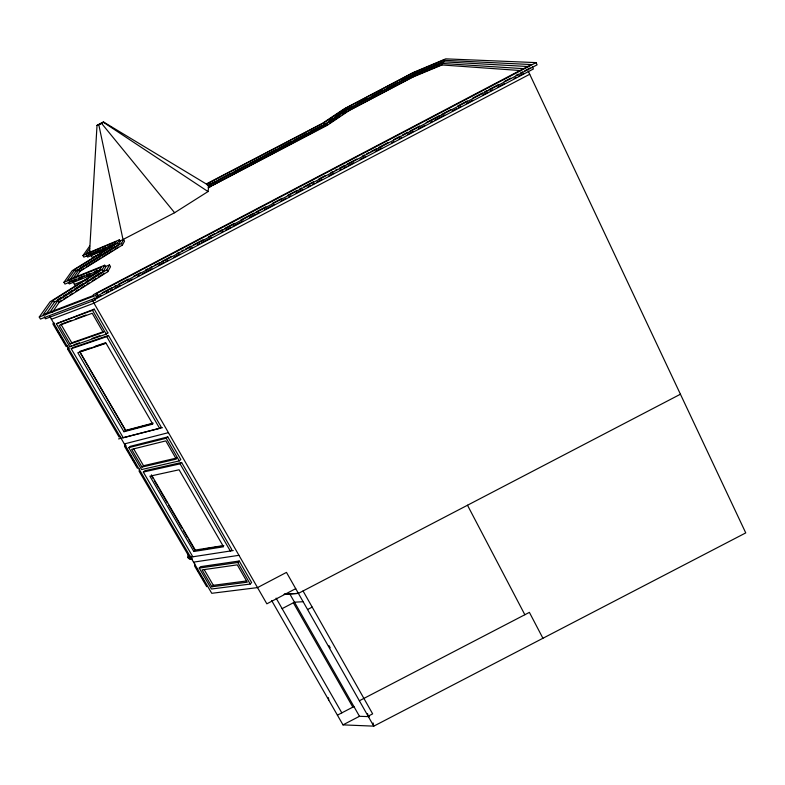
<?xml version="1.0" encoding="UTF-8"?>
<svg xmlns="http://www.w3.org/2000/svg" width="785" height="785" viewBox="0 0 785 785"><rect width="100%" height="100%" fill="white"/><g stroke="black" fill="none" stroke-linecap="round" stroke-linejoin="round"><path stroke-width="1.18" d="M89.529 252.691L97.016 125.472L103.679 122.077L208.928 185.584L208.025 191.56L174.613 212.725L119.712 241.24M194.709 563.601L194.552 565.926L206.7 586.67M188.066 554.76L187.939 557.546L233.243 550.55M168.461 432.653L124.354 443.927M139.593 468.949L139.112 471.226L188.214 555.103M137.414 468.292L124.678 446.537L125.296 444.182M118.574 438.933L162.485 427.658M120.566 436.283L119.104 437.049L67.628 349.109L68.727 347.029M100.127 269.952L64.978 284.082L63.948 282.296L101.343 267.194L99.106 270.992L50.093 301.783L39.25 317.032L40.437 319.063L96.918 297.574L97.997 295.552L537.087 64.841L536.047 62.614L445.743 58.855L413.332 72.465L344.173 108.84L322.429 123.333L206.504 183.847M44.294 316.806L45.481 318.828L95.309 299.948L95.888 298.859L533.398 68.982L532.358 66.774M39.25 317.032L95.691 295.435L96.781 293.433L536.047 62.614M52.359 312.41L59.003 302.559L107.83 271.688L110.538 266.743L109.488 264.908L105.072 266.694M76.194 277.026L80.06 271.286L122.431 245.008L124.53 241.172L123.618 239.543L121.498 243.35L79.089 269.598L73.25 278.145M49.857 312.371L57.874 300.635L106.76 269.814L109.488 264.908M45.638 314.863L54.381 302.245L103.306 271.414L105.769 267.077L104.729 265.232L67.265 280.382L75.017 269.353L117.505 243.134L119.428 239.798L120.35 241.427L118.437 244.792L75.988 271.051L69.58 280.304M206.484 184.239L323.911 122.833L345.655 108.32L412.468 73.172L443.24 60.259L531.317 64.556L93.464 294.63L92.865 295.709L43.096 314.775L53.262 300.321L102.236 269.54L104.729 265.232M88.666 252.75L89.932 250.925M89.686 248.472L85.869 253.898L119.428 239.798M63.948 282.296L72.22 270.668L114.728 244.439L116.465 241.495L82.955 255.567L83.858 257.146L116.268 243.595M82.955 255.567L89.725 246.048M250.219 584.06L251.632 582.558L239.229 561.01L200.675 566.642L199.223 568.085L211.459 589.015L250.219 584.06L237.786 562.492L199.223 568.085M211.911 586.758L247.275 582.185L237.286 564.857L202.059 569.9L211.911 586.758L213.343 585.306L246.343 580.998M237.786 562.492L239.229 561.01M193.846 551.482L223.558 546.772L179.108 469.783L149.886 476.181L193.846 551.482L195.318 550.049L223.833 545.516M180.069 463.847L181.62 462.483L231.801 549.608L230.348 551.07L180.069 463.847L143.312 472.06L192.874 556.85M179.255 460.913L180.815 459.559L167.784 436.921L130.379 446.302L128.789 447.617L141.634 469.567L179.255 460.913L166.204 438.256L128.789 447.617M143.312 472.06L144.872 470.725L181.62 462.483M141.967 467.065L176.311 459.097L165.812 440.895L131.635 449.373L141.967 467.065L143.537 465.731L176.684 458.018M166.204 438.256L167.784 436.921M159.561 428.276L161.161 426.952L108.448 335.44L72.917 347.559L71.219 348.756L123.216 437.696L159.561 428.276L106.75 336.657L71.219 348.756M123.932 431.721L152.751 424.116L106.073 343.251L77.813 352.73L123.932 431.721L125.531 430.425L153.193 423.115M192.384 558.743L191.736 559.146A2.07 1.933 -5.3 0 1 188.9 557.576L191.04 556.457M106.75 336.657L108.448 335.44M106.201 334.135L107.898 332.918L94.21 309.143L56.363 323.734L69.836 346.774L106.201 334.135L92.483 310.32L56.363 323.734M69.836 346.774L71.533 345.577M70.061 343.997L103.237 332.389L92.208 313.254L59.209 325.432L70.061 343.997L71.759 342.8L103.797 331.574M92.483 310.32L94.21 309.143M327.473 124.609L212.607 185.309M329.445 123.284L340.298 115.994M342.27 114.669L347.196 111.352M208.005 187.792L327.139 125.384L348.844 110.783L413.028 77.018L442.014 64.959L520.926 70.572M329.15 120.919L333.095 118.28M335.067 116.955L344.939 110.351L352.504 106.377M207.309 185.77L324.705 124.383L346.43 109.841L413.224 74.703L444.006 61.829L528.727 66.568M210.262 186.85L209.428 185.319L326.344 123.824L348.079 109.262L412.272 75.497L441.248 63.389L523.546 68.658M58.551 302.235L61.603 300.302M63.644 299.016L67.716 296.445M69.747 295.16L72.809 293.227M75.86 291.304L78.912 289.371M80.953 288.085L85.025 285.514M87.056 284.219L89.097 282.934M92.149 281.01L96.221 278.43M98.262 277.144L104.366 273.288M57.334 299.841L61.416 297.279M63.457 295.994L66.519 294.061M68.55 292.776L72.632 290.205M74.673 288.929L82.837 283.787M85.899 281.854L88.95 279.931M90.991 278.646L100.176 272.866M80.07 270.815L84.201 268.254M86.272 266.969L100.755 257.99M102.825 256.705L112.127 250.935M114.198 249.65L118.339 247.089M75.262 271.08L77.332 269.795M79.413 268.519L114.63 246.735M97.32 125.296L103.384 122.254L97.016 125.472L103.384 122.254L208.025 191.56M356.822 104.101L367.625 98.419M371.943 96.153L382.746 90.471M387.074 88.195L396.798 83.082M401.115 80.806L414.078 73.986L443.152 61.829M348.275 110.783L412.9 76.793M215.07 181.767L209.575 184.426M219.398 179.49L230.211 173.809M234.538 171.532L246.441 165.272M249.679 163.565L261.582 157.304M263.74 156.166L276.722 149.346M278.881 148.208L290.784 141.948M295.111 139.671L305.924 133.98M310.252 131.713L321.065 126.022M102.266 292.756L112.01 287.634M114.178 286.496L116.347 285.357M118.515 284.219L128.259 279.097M133.676 276.251L140.181 272.837M145.598 269.991L147.766 268.853M149.925 267.714L152.094 266.576M154.262 265.438L159.679 262.592M161.847 261.454L171.601 256.332M177.017 253.486L179.176 252.348M181.345 251.21L183.513 250.072M185.682 248.933L191.098 246.078M193.267 244.94L203.011 239.817M208.427 236.972L214.933 233.557M217.102 232.419L222.518 229.573M224.687 228.435L234.43 223.313M240.936 219.898L253.938 213.069M256.096 211.93L265.85 206.808M272.356 203.393L282.1 198.262M287.516 195.416L297.27 190.294M299.438 189.156L301.607 188.017M303.766 186.879L313.519 181.757M318.936 178.911L325.432 175.497M330.858 172.651L333.017 171.513M335.185 170.374L337.354 169.236M339.522 168.098L344.939 165.252M347.107 164.114L356.851 158.992M362.268 156.146L364.436 155.008M366.605 153.87L368.773 152.732M370.942 151.583L376.358 148.738M378.517 147.6L388.271 142.477M393.687 139.632L400.193 136.217M402.352 135.079L407.768 132.233M409.937 131.095L419.69 125.973M426.186 122.558L439.188 115.729M441.356 114.59L451.11 109.468M457.606 106.053L467.36 100.922M472.776 98.076L482.53 92.954M484.688 91.816L486.857 90.677M489.026 89.539L498.779 84.417M504.196 81.571L510.692 78.157M516.108 75.311L518.277 74.173M520.445 73.034L522.614 71.896M524.772 70.758L530.189 67.912M96.584 297.878L100.922 295.592M106.348 292.746L108.516 291.608M110.685 290.47L112.854 289.331M115.022 288.183L120.448 285.338M128.033 281.354L132.38 279.067M137.797 276.222L139.965 275.084M142.134 273.945L151.898 268.813M158.403 265.399L163.829 262.543M165.998 261.405L168.167 260.267M173.583 257.421L180.089 253.997M189.852 248.874L192.021 247.736M197.447 244.881L199.616 243.743M201.784 242.604L211.548 237.472M221.301 232.35L223.47 231.212M225.638 230.064L231.065 227.218M233.233 226.08L242.997 220.948M249.502 217.533L254.919 214.688M257.087 213.54L259.256 212.401M264.682 209.556L274.446 204.424M280.951 201.009L286.368 198.163M288.546 197.015L290.715 195.877M296.131 193.031L302.637 189.617M308.063 186.761L310.232 185.623M312.401 184.485L314.569 183.347M316.738 182.208L322.164 179.353M328.67 175.938L334.086 173.093M339.512 170.237L341.681 169.099M343.85 167.961L346.018 166.822M348.187 165.684L353.613 162.829M360.119 159.414L365.545 156.568M375.299 151.436L381.804 148.022M391.568 142.89L393.736 141.751M399.163 138.896L401.331 137.758M407.837 134.343L413.253 131.497M418.68 128.642L425.185 125.227M430.612 122.372L432.78 121.233M434.949 120.095L444.712 114.973M452.297 110.979L456.635 108.703M458.803 107.565L460.972 106.417M466.398 103.571L472.904 100.156M482.667 95.024L488.084 92.179M490.252 91.04L492.421 89.892M497.847 87.047L504.353 83.632M514.116 78.5L516.285 77.362M518.453 76.224L523.88 73.368M54.332 323.047L52.84 323.822L66.205 346.646L67.687 345.871M529.708 74.261L93.984 303.177L51.408 319.26M67.628 349.109L69.109 348.334M103.384 122.254L101.471 123.245L174.613 212.725M124.678 446.537L126.13 445.772M190.009 556.045L187.87 557.164A2.07 1.933 -5.3 0 0 191.354 558.331M99.459 124.275L103.679 122.077L98.782 124.668L123.068 239.827M295.719 588.662L266.851 603.822L92.247 300.155M298.428 593.372L284.091 594.265L298.398 593.391L680.428 394.227M282.129 608.64L294.493 602.193L302.873 601.722M307.553 609.523L312.195 607.109M359.373 700.76L529.394 612.369L542.926 638.264M337.413 715.155L353.927 706.569M271.639 600.525L342.986 724.869L359.471 716.303L369.529 716.646M87.9 255.007L100.205 249.856M102.442 248.923L105.798 247.511M108.036 246.578L114.757 243.762M413.97 76.224L441.474 64.782M209.261 186.82L211.518 185.878M105.465 249.13L90.893 255.213L92.188 257.48L100.038 254.222M111.195 247.255L87.675 257.058L86.782 255.478M69.433 281.697L76.243 278.96M78.52 278.037L84.191 275.761M86.468 274.838L89.873 273.474M94.416 271.639L97.821 270.275M76.39 280.441L72.976 281.815L75.654 286.466M78.667 279.529L82.082 278.165M86.635 276.33L90.049 274.966M97.723 272.552L69.316 283.935L68.295 282.158M74.438 284.366L86.968 279.372M71.18 320.476L60.936 324.264L71.759 342.8M75.723 318.798L85.967 315.011M73.81 344.792L79.491 342.81M91.992 338.463L99.94 335.686M105.632 333.713L107.898 332.918M89.676 348.108L79.511 351.523L125.531 430.425M95.328 346.214L105.504 342.79M105.857 343.035L79.854 351.768L125.885 430.68L152.408 423.674M198.625 549.912L201.009 549.539M203.384 549.157L211.695 547.832M214.069 547.459L216.444 547.086M218.819 546.703L221.193 546.331M193.522 562.139L238.954 555.319M342.986 724.869L373.778 726.145L745.75 532.897L528.217 71.092M49.71 316.345L211.754 593.303L257.519 587.602L286.476 572.393L373.778 726.145L373.101 722.975M55.686 327.571L61.642 337.746M62.829 339.787L64.027 341.818M126.719 448.951L128.524 452.032M130.33 455.123L131.527 457.174M132.734 459.235L136.345 465.397M197.025 569.096L198.252 571.176M199.469 573.256L201.294 576.386M202.51 578.466L203.737 580.547M57.874 300.635L59.003 302.559M53.262 300.321L54.381 302.245M151.436 474.837L195.318 550.049M151.819 476.358L153.055 478.467M154.292 480.587L158.619 488.005M159.855 490.115L167.264 502.822M168.5 504.941L182.091 528.236M183.327 530.356L187.654 537.774M188.891 539.894L195.063 550.481M133.823 449.099L143.537 465.731M204.12 569.508L213.343 585.306M75.017 269.353L75.988 271.051M96.781 293.433L97.997 295.552M95.691 295.435L96.918 297.574M79.089 269.598L80.06 271.286M94.092 297.829L95.309 299.948M276.114 598.131L341.818 712.868M106.76 269.814L107.83 271.688M289.704 593.774L359.471 716.303M293.374 602.782L352.828 707.138M102.236 269.54L103.306 271.414M303.049 590.968L372.649 713.859L368.136 716.205L367.615 713.702M329.003 645.643L330.21 647.772M117.505 243.134L118.437 244.792M121.498 243.35L122.431 245.008M209.86 182.817L210.694 184.347M467.487 505.236L524.851 614.733M326.344 123.824L327.139 125.384M323.911 122.833L324.705 124.383M348.079 109.262L348.844 110.783M345.655 108.32L346.43 109.841M412.468 73.172L413.224 74.703M412.272 75.497L413.028 77.018M443.24 60.259L444.006 61.829M441.248 63.389L442.014 64.959M328.395 697.669L328.758 700.063"/></g></svg>
